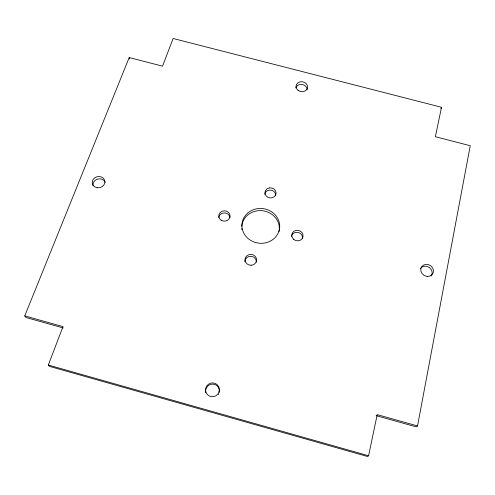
<?xml version="1.0" encoding="UTF-8"?>
<svg xmlns="http://www.w3.org/2000/svg" width="495" height="495" viewBox="0 0 495 495"><rect width="100%" height="100%" fill="white"/><g stroke="black" fill="none" stroke-linecap="round" stroke-linejoin="round"><path stroke-width="0.74" d="M376.144 415.633L416.202 426.857L417.526 425.935L470.25 145.728L435.365 136.707L441.521 107.273L173.126 38.486L162.546 66.169L129.207 57.55L24.75 315.903L25.988 317.512L63.273 327.956M24.75 315.903L63.007 326.62L48.324 365.032L49.438 366.35L367.575 456.514L368.596 455.771L377.202 414.637L417.526 425.935M440.897 108.56L441.521 107.273M48.324 365.032L368.596 455.771M129.207 57.55L129.455 58.961M264.714 194.312A5.544 5.012 8 0 1 269.107 190.16L269.466 190.111A5.544 5.012 8 0 1 275.69 195.878M218.771 217.596A5.637 5.16 1.3 0 1 224.309 212.912A5.637 5.16 1.3 0 1 229.983 217.509M291.4 236.418A5.668 5.216 13.7 0 1 297.959 232.452A5.668 5.216 13.7 0 1 302.501 238.695M279.007 231.561A18.816 17.319 7.3 0 0 265.45 211.297A18.816 17.319 7.3 0 0 242.822 221.84L242.451 222.911A18.816 17.319 7.3 0 0 241.814 226.246M241.894 229.649A18.816 17.319 7.3 0 1 241.783 228.517M244.833 261.57A5.748 5.389 6.1 0 1 252.809 256.757L253.149 256.905A5.748 5.389 6.1 0 1 256.311 262.146M219.211 392.368A6.924 6.831 -43.1 0 0 210.895 384.306L210.462 384.436A6.924 6.831 -43.1 0 0 205.623 391.316M218.598 394.063A6.924 6.831 -43.1 0 1 218.375 394.459M205.802 392.646A6.924 6.831 -43.1 0 1 205.654 391.762M93.066 185.749A6.33 5.569 -12.4 0 1 95.343 180.26A6.33 5.569 -12.4 0 1 101.747 179.196L102.118 179.332A6.33 5.569 -12.4 0 1 105.243 182.432M295.719 87.918A5.829 4.95 9.3 0 1 302.191 84.503A5.829 4.95 9.3 0 1 307.147 89.861M421.028 267.851A6.509 5.822 31.3 0 1 429.623 267.758A6.509 5.822 31.3 0 1 431.157 275.95M420.533 268.432A6.509 5.822 31.3 0 1 420.769 268.135M279.384 229.525L279.106 230.633A18.928 17.405 7.3 0 1 257.072 242.89L255.859 242.606A18.928 17.405 7.3 0 1 242.606 220.832L242.977 219.749A18.928 17.405 7.3 0 1 265.741 209.156A18.928 17.405 7.3 0 1 279.384 229.525M219.112 391.663L218.969 392.089A6.967 6.874 -41.9 0 1 207.448 394.645A6.967 6.874 -41.9 0 1 210.418 383.235L210.851 383.111A6.967 6.874 -41.9 0 1 219.112 391.663M269.775 187.877L269.416 187.921A5.575 5.037 8 0 0 266.254 196.032A5.575 5.037 8 0 0 275.703 194.844A5.575 5.037 8 0 0 269.775 187.877M251.126 265.227L250.748 265.233A5.785 5.42 6.1 0 1 245.124 258.65A5.785 5.42 6.1 0 1 253.032 254.845L253.372 254.999A5.785 5.42 6.1 0 1 256.447 260.976A5.785 5.42 6.1 0 1 251.126 265.227M427.21 276.42L426.795 276.377A6.553 5.853 31.2 0 1 421.697 266.718A6.553 5.853 31.2 0 1 432.661 267.95A6.553 5.853 31.2 0 1 427.21 276.42M97.218 187.729L96.816 187.661A6.367 5.6 -12.3 0 1 92.584 180.564A6.367 5.6 -12.3 0 1 101.054 176.876L101.432 177.018A6.367 5.6 -12.3 0 1 104.519 183.763A6.367 5.6 -12.3 0 1 97.218 187.729M298.064 90.356A5.86 4.975 9.3 0 0 307.568 87.832A5.86 4.975 9.3 0 0 299.828 81.922A5.86 4.975 9.3 0 0 298.064 90.356M221.197 220.213A5.668 5.185 1.4 0 0 230.076 216.414A5.668 5.185 1.4 0 0 222.008 211.266A5.668 5.185 1.4 0 0 221.197 220.213M293.492 239.221A5.699 5.241 13.6 0 0 302.94 237.031A5.699 5.241 13.6 0 0 295.862 230.453A5.699 5.241 13.6 0 0 293.492 239.221"/></g></svg>
